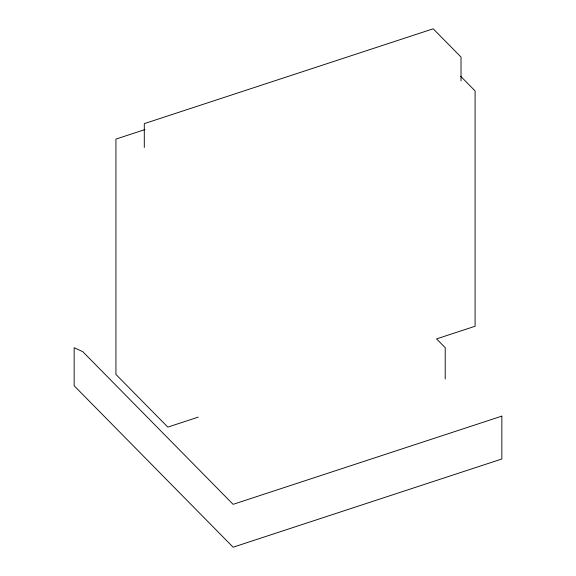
<?xml version="1.0" encoding="UTF-8"?>
<svg xmlns="http://www.w3.org/2000/svg" width="576" height="576" viewBox="0 0 576 576"><rect width="100%" height="100%" fill="white"/><g stroke="black" fill="none" stroke-linecap="round" stroke-linejoin="round"><path stroke-width="0.86" d="M144.958 129.571L115.934 139.097L115.934 374.422L167.832 427.111L198.252 417.125M460.714 76.32L475.092 90.922L475.092 326.246L436.558 338.897L445.212 347.674L445.212 379.051M461.023 80.863L461.023 57.046L433.202 28.8L144.295 123.638L144.295 147.456M501.847 416.124L233.122 504.338L82.8 351.706L74.153 347.688L74.153 385.783L233.122 547.2L501.847 458.986L501.847 416.124"/></g></svg>
